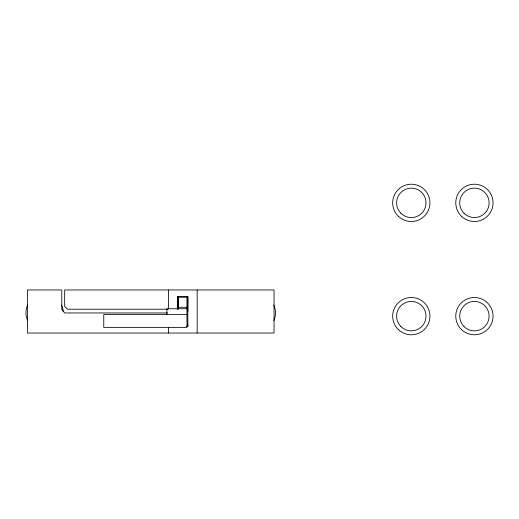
<?xml version="1.0" encoding="UTF-8"?>
<svg xmlns="http://www.w3.org/2000/svg" width="519" height="519" viewBox="0 0 519 519"><rect width="100%" height="100%" fill="white"/><g stroke="black" fill="none" stroke-linecap="round" stroke-linejoin="round"><path stroke-width="0.78" d="M168.48 290.004L168.48 309.227M177.803 309.181L177.803 296.466L187.839 296.466L187.839 326.581L186.295 326.581M187.839 325.601L187.839 324.563M187.839 311.523L187.839 296.466M197.162 290.004L197.162 333.042M178.341 307.293L186.944 307.293M186.95 308.727L166.871 308.727L166.871 314.462M167.676 309.227L67.535 309.227L64.667 306.359L64.667 289.959L274.051 289.959L274.051 333.036L27.384 333.036L27.384 289.959L61.8 289.959L61.8 309.227L64.667 312.957L167.676 312.957M186.95 314.456L103.768 314.462L103.768 327.372L186.95 327.366L186.944 297.251L178.341 297.251L178.341 309.369M177.803 296.466L177.803 309.142M168.48 327.418L168.48 333.042M273.779 305.042A18.645 18.645 0 0 1 273.792 320.599M27.65 320.625A18.645 18.645 0 0 1 27.637 305.068M61.527 305.042A18.645 18.645 0 0 1 63.201 311.776M461.488 216.293A18.645 18.645 0 0 0 492.512 207.321A18.645 18.645 0 0 0 469.234 184.939A18.645 18.645 0 0 0 461.488 216.293M464.018 213.244A14.701 14.701 0 0 0 488.606 206.659A14.701 14.701 0 0 0 470.603 188.65A14.701 14.701 0 0 0 464.018 213.244M400.915 213.244A14.701 14.701 0 0 0 425.509 206.659A14.701 14.701 0 0 0 407.506 188.65A14.701 14.701 0 0 0 400.915 213.244M398.384 216.293A18.645 18.645 0 0 0 429.408 207.321A18.645 18.645 0 0 0 406.13 184.939A18.645 18.645 0 0 0 398.384 216.293M461.488 329.584A18.645 18.645 0 0 0 492.512 320.619A18.645 18.645 0 0 0 469.234 298.237A18.645 18.645 0 0 0 461.488 329.584M464.018 326.542A14.701 14.701 0 0 0 488.606 319.951A14.701 14.701 0 0 0 470.603 301.948A14.701 14.701 0 0 0 464.018 326.542M400.915 326.542A14.701 14.701 0 0 0 425.509 319.951A14.701 14.701 0 0 0 407.506 301.948A14.701 14.701 0 0 0 400.915 326.542M398.384 329.584A18.645 18.645 0 0 0 429.408 320.619A18.645 18.645 0 0 0 406.13 298.237A18.645 18.645 0 0 0 398.384 329.584"/></g></svg>
